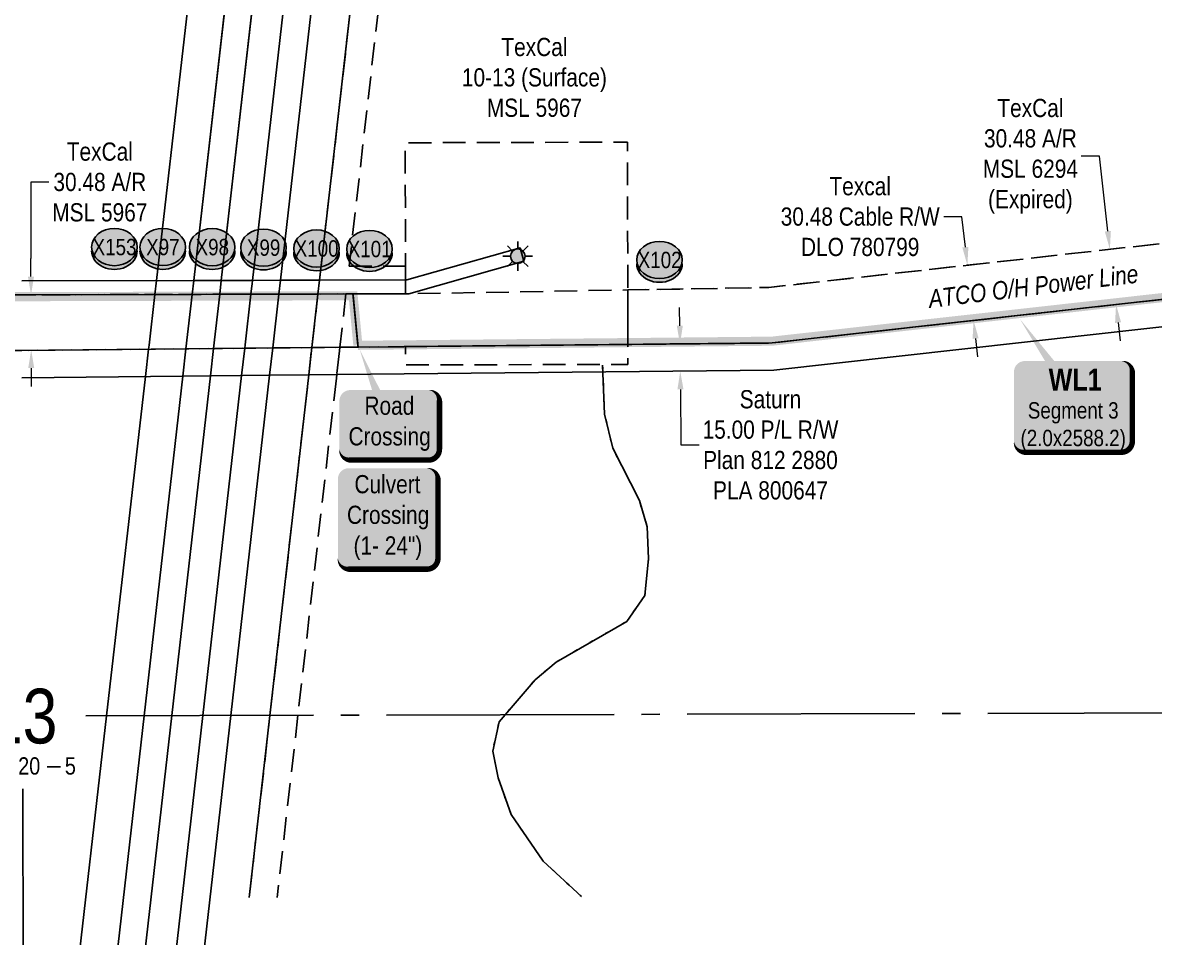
# Model space of a CAD drawing. Extents: x 507881 to 521259, y 6022177 to 6031356.
# Drawn here: x 508845 to 509466, y 6023821 to 6024323 of the extents above; entities that cross this region are included whole.
import ezdxf
from ezdxf.enums import TextEntityAlignment as Align

# ---------------------------------------------------------------- set-up
doc = ezdxf.new("R2010")
doc.units = 0
doc.header["$LTSCALE"] = 5
doc.header["$PDMODE"] = 3
doc.header["$PDSIZE"] = 30
for name, pattern in [('foc-ACCESSROAD', [3.75, 2.5, -1.25]), ('foc-EZE', [3.75, 2.5, -1.25]), ('foc-FLOWLINE', [3.75, 2.5, -1.25]), ('foc-QUARTERLINE', [33, 25, -3, 2, -3]), ('foc-WHEELTRACKS', [2, 0.4, -1.6])]:
    doc.linetypes.add(name, pattern=pattern)
doc.layers.get('Defpoints').update_dxf_attribs({"color": 9})
for name, color, linetype in [('10', 1, 'Continuous'), ('9', 3, 'Continuous'), ('AS-POWER', 104, 'foc-POWER'), ('C-RW', 13, 'Continuous'), ('CG-NOTES', 7, 'Continuous'), ('F-AR', 190, 'foc-ACCESSROAD'), ('F-FLOWLINE', 190, 'foc-FLOWLINE'), ('F-RW', 190, 'Continuous'), ('F-WS', 190, 'foc-ACCESSROAD'), ('F-WS-S', 190, 'Continuous'), ('L-QSEC', 8, 'foc-QUARTERLINE'), ('L-SECLBL', 7, 'Continuous'), ('P-BUFFER OUTLINE 30m', 40, 'foc-EZE'), ('P-CROSSINGS', 250, 'Continuous'), ('T-WATER-P3', 160, 'foc-WHEELTRACKS')]:
    doc.layers.add(name, color=color, linetype=linetype)
for name, color, linetype, lineweight in [('AS-GENERAL', 48, 'Continuous', 18), ('F-AR-T', 190, 'Continuous', 9), ('F-RW-T', 190, 'Continuous', 9), ('F-WS-T', 190, 'Continuous', 9)]:
    doc.layers.add(name, color=color, linetype=linetype, lineweight=lineweight)
doc.layers.add('P-PROPOSED-WL1', color=7, linetype='Continuous', true_color=0xff1414)
doc.styles.add('175L', font='ARIALN.TTF', dxfattribs={"height": 20})
doc.styles.add('80', font='ARIALN.TTF', dxfattribs={"height": 10})
doc.styles.add('80CG', font='ARIALN.TTF', dxfattribs={"height": 10})
doc.styles.add('80L', font='ARIALN.TTF', dxfattribs={"height": 10})
doc.styles.add('BOLD', font='ARIALNB.TTF')
doc.styles.add('Crossing', font='ARIALN.TTF', dxfattribs={"height": 10})
doc.styles.add('foc-LtypeFont', font='ARIALN.TTF', dxfattribs={"height": 7.35})
doc.styles.add('SIMPLEX', font='ARIALN.TTF')
doc.linetypes.add('foc-POWER', pattern='A,6,-1,["P",foc-LtypeFont,S=0.2,R=0,X=-0.625,Y=-0.75],-1.24,4', length=12.24)
doc.linetypes.add('foc-POWER-NOLINE', pattern='A,0,-4,["P",foc-LtypeFont,S=0.2,R=0,X=-0.625,Y=-0.75],-8.24', length=12.24)
doc.linetypes.add('foc-TOPO-flowdirection-NOLINE', pattern='A,0,[">",foc-LtypeFont,S=0.3,R=0,X=0,Y=-0.945],-20,[">",foc-LtypeFont,S=0.3,R=0,X=0,Y=-0.945],0', length=20)
doc.dimstyles.new('Compass 5 000', dxfattribs={"dimscale": 5, "dimtxt": 9, "dimasz": 2, "dimexe": 0.2, "dimexo": 0.0625, "dimgap": 0.5, "dimtad": 0, "dimtih": 1, "dimtoh": 1, "dimzin": 0, "dimdsep": 46, "dimtxsty": '80CG', "dimcen": 0.1, "dimse1": 1, "dimse2": 1, "dimclrd": 256, "dimclrt": 256, "dimaunit": 1, "dimadec": 4, "dimazin": 0, "dimtfac": 0.06, "dimtofl": 0, "dimtmove": 0, "dimatfit": 1, "dimfxl": 0.2, "dimtolj": 1, "dimtzin": 0, "dimlwd": -1, "dimarcsym": 0})

# ---------------------------------------------------------------- blocks, each defined once
blk = doc.blocks.new('L-SECLBL')
at = {"layer": '9', "color": 7}
for p, q in [((-5.08, -27.83), (-12.29, -27.83)), ((20.7, -27.83), (13.5, -27.83))]:
    blk.add_line(p, q, dxfattribs=at)
at = {"layer": '10', "color": 2, "style": 'SIMPLEX'}
blk.add_attdef('SEC', text='', height=30, dxfattribs=at).set_placement((0, 0), align=Align.MIDDLE)
at = {"layer": '10', "color": 5, "style": '80L'}
blk.add_attdef('TWP', text='', height=9.5, dxfattribs=at).set_placement((-14.43, -27.37), align=Align.MIDDLE_RIGHT)
blk.add_attdef('RGE', text='', height=9.5, dxfattribs=at).set_placement((3.62, -27.37), align=Align.MIDDLE_CENTER)
blk.add_attdef('MER', text='', height=9.5, dxfattribs=at).set_placement((23.17, -27.37), align=Align.MIDDLE_LEFT)
blk = doc.blocks.new('*D638')
at = {"layer": 'Defpoints', "color": 0, "transparency": 16777216}
for p in [(509363.47, 6024189.77), (509329.73, 6024186), (509333.12, 6024155.7)]:
    blk.add_point(p, dxfattribs=at)
at = {"layer": 'F-RW-T', "transparency": 16777216}
for p, q in [((509360.48, 6024216.43), (509350.48, 6024216.43)), ((509362.35, 6024199.71), (509360.48, 6024216.43)), ((509367.97, 6024149.54), (509369.08, 6024139.6))]:
    blk.add_line(p, q, dxfattribs=at)
for points in [[(509364.01, 6024199.89), (509360.7, 6024199.52), (509363.47, 6024189.77)], [(509369.62, 6024149.72), (509366.31, 6024149.35), (509366.85, 6024159.47)]]:
    blk.add_solid(points, dxfattribs=at)
at = {"layer": 'F-RW-T', "transparency": 16777216, "insert": (509304.65, 6024216.43), "char_height": 10, "attachment_point": 5, "style": '80CG'}
blk.add_mtext('\\A1;Texcal\\P30.48 Cable R/W\\PDLO 780799', dxfattribs=at)
blk = doc.blocks.new('*D643')
at = {"layer": 'Defpoints', "color": 0, "transparency": 16777216}
for p in [(508849.71, 6024173.53), (508883.56, 6024173.63), (508883.64, 6024143.39)]:
    blk.add_point(p, dxfattribs=at)
at = {"layer": 'F-AR-T', "transparency": 16777216}
for p, q in [((508859.54, 6024235.42), (508849.54, 6024235.42)), ((508849.54, 6024235.42), (508849.66, 6024193.53)), ((508849.69, 6024183.53), (508849.66, 6024193.53)), ((508849.83, 6024133.3), (508849.85, 6024123.3))]:
    blk.add_line(p, q, dxfattribs=at)
for points in [[(508851.35, 6024183.54), (508848.02, 6024183.53), (508849.71, 6024173.53)], [(508851.49, 6024133.3), (508848.16, 6024133.3), (508849.8, 6024143.3)]]:
    blk.add_solid(points, dxfattribs=at)
at = {"layer": 'F-AR-T', "transparency": 16777216, "insert": (508887.46, 6024235.42), "char_height": 10, "attachment_point": 5, "style": '80CG'}
blk.add_mtext('\\A1;TexCal\\P30.48 A/R\\PMSL 5967', dxfattribs=at)
blk = doc.blocks.new('*D644')
at = {"layer": 'Defpoints', "color": 0, "transparency": 16777216}
for p in [(509441.64, 6024198.51), (509413.95, 6024195.42), (509417.34, 6024165.12)]:
    blk.add_point(p, dxfattribs=at)
at = {"layer": 'F-AR-T', "transparency": 16777216}
for p, q in [((509435.93, 6024249.58), (509425.93, 6024249.58)), ((509440.53, 6024208.45), (509435.93, 6024249.58)), ((509446.14, 6024158.28), (509447.25, 6024148.34))]:
    blk.add_line(p, q, dxfattribs=at)
for points in [[(509442.19, 6024208.64), (509438.87, 6024208.27), (509441.64, 6024198.51)], [(509447.8, 6024158.46), (509444.49, 6024158.09), (509445.03, 6024168.22)]]:
    blk.add_solid(points, dxfattribs=at)
at = {"layer": 'F-AR-T', "transparency": 16777216, "insert": (509398.03, 6024249.58), "char_height": 10, "attachment_point": 5, "style": '80CG'}
blk.add_mtext('\\A1;TexCal\\P30.48 A/R\\PMSL 6294\\P(Expired)', dxfattribs=at)
blk = doc.blocks.new('*D651')
at = {"layer": 'Defpoints', "color": 0, "transparency": 16777216}
for p in [(509223.57, 6024146.78), (509205.93, 6024131.62), (509223.72, 6024131.79)]:
    blk.add_point(p, dxfattribs=at)
at = {"layer": 'F-RW-T', "transparency": 16777216}
for p, q in [((509205.68, 6024156.6), (509205.58, 6024166.6)), ((509206.03, 6024121.62), (509206.33, 6024091.18)), ((509206.33, 6024091.18), (509216.33, 6024091.18))]:
    blk.add_line(p, q, dxfattribs=at)
for points in [[(509207.35, 6024156.62), (509204.02, 6024156.59), (509205.78, 6024146.6)], [(509207.7, 6024121.63), (509204.36, 6024121.6), (509205.93, 6024131.62)]]:
    blk.add_solid(points, dxfattribs=at)
at = {"layer": 'F-RW-T', "transparency": 16777216, "insert": (509255.42, 6024091.18), "char_height": 10, "attachment_point": 5, "style": '80CG'}
blk.add_mtext('\\A1;Saturn\\P15.00 P/L R/W\\PPlan 812 2880\\PPLA 800647', dxfattribs=at)
blk = doc.blocks.new('GAS')
h = blk.add_hatch(color=255)
h.dxf.hatch_style = 1
edge = h.paths.add_edge_path()
edge.add_arc((0, 0), 0.9, 0, 360)
for p, q in [((0, 0.81), (0, 1.62)), ((-0.81, 0), (-1.62, 0)), ((-0.57, 0.57), (-1.14, 1.14)), ((0.57, 0.57), (1.14, 1.14)), ((1.62, 0), (0.81, 0)), ((-0.57, -0.57), (-1.14, -1.14)), ((0, -0.81), (0, -1.62)), ((1.14, -1.14), (0.57, -0.57))]:
    blk.add_line(p, q)
blk.add_circle((0, 0), 0.8)
blk = doc.blocks.new('*U1461')
h = blk.add_hatch(color=59)
edge = h.paths.add_edge_path()
edge.add_line((-21.5, -20), (21.5, -20))
edge.add_arc((21.5, -14), 6, 270, 360)
edge.add_line((27.5, -14), (27.5, 12.5))
edge.add_arc((21.5, 12.5), 6, 0, 90)
edge.add_line((21.5, 18.5), (-21.5, 18.5))
edge.add_arc((-21.5, 12.5), 6, 90, 180)
edge.add_line((-27.5, 12.5), (-27.5, -14))
edge.add_arc((-21.5, -14), 6, 180, 270)
at = {"color": 1, "flags": 128}
blk.add_lwpolyline([(-16.38, 40.93, 0, 7.5, 0), (0, 0, 0, 0, 0)], format="xyseb", dxfattribs=at)
blk.add_lwpolyline([(-21.5, -20, 3, 3, 0), (21.5, -20, 3, 3, 0.414214), (27.5, -14, 3, 3, 0), (27.5, 12.5, 3, 0, 0.414214), (21.5, 18.5, 0, 0, 0), (-21.5, 18.5, 0, 0, 0.414214), (-27.5, 12.5, 0, 0, 0), (-27.5, -14, 0, 3, 0.414214)], format="xyseb", close=True, dxfattribs=at)
at = {"color": 1, "style": '80'}
blk.add_attdef('ENTER_TEXT_001', (-37.38, -4.99), '', height=10, dxfattribs=at)
blk = doc.blocks.new('*U1436')
h = blk.add_hatch(color=254)
edge = h.paths.add_edge_path()
edge.add_line((-21.5, -28.5), (21.5, -28.5))
edge.add_arc((21.5, -22.5), 6, 270, 360)
edge.add_line((27.5, -22.5), (27.5, 21))
edge.add_arc((21.5, 21), 6, 0, 90)
edge.add_line((21.5, 27), (-21.5, 27))
edge.add_arc((-21.5, 21), 6, 90, 180)
edge.add_line((-27.5, 21), (-27.5, -22.5))
edge.add_arc((-21.5, -22.5), 6, 180, 270)
at = {"color": 160, "flags": 128}
blk.add_lwpolyline([(-21.5, -28.5, 3, 3, 0), (21.5, -28.5, 3, 3, 0.414214), (27.5, -22.5, 3, 3, 0), (27.5, 21, 3, 0, 0.414214), (21.5, 27, 0, 0, 0), (-21.5, 27, 0, 0, 0.414214), (-27.5, 21, 0, 0, 0), (-27.5, -22.5, 0, 3, 0.414214)], format="xyseb", close=True, dxfattribs=at)
at = {"color": 160, "style": '80'}
blk.add_attdef('ENTER_TEXT_001', (-26.85, -4.92), '', height=10, dxfattribs=at)
blk = doc.blocks.new('xing2')
h = blk.add_hatch(color=50)
h.dxf.hatch_style = 1
edge = h.paths.add_edge_path()
edge.add_ellipse((0, 0), major_axis=(-12.5, 0), ratio=0.816297, start_angle=0, end_angle=360)
h = blk.add_hatch(color=250)
h.dxf.hatch_style = 1
edge = h.paths.add_edge_path()
edge.add_ellipse((0, -2.05), major_axis=(-12.5, 0), ratio=0.816297, start_angle=0, end_angle=180)
edge.add_line((12.5, -2.05), (12.5, 0))
edge.add_ellipse((0, 0), major_axis=(-12.5, 0), ratio=0.816297, start_angle=0, end_angle=180, ccw=False)
edge.add_line((-12.5, 0), (-12.5, -2.05))
at = {"color": 250}
blk.add_ellipse((0, 0), major_axis=(-12.5, 0), ratio=0.816297, dxfattribs=at)
blk.add_ellipse((0, -2.05), major_axis=(-12.5, 0), ratio=0.816297, start_param=0, end_param=3.141593, dxfattribs=at)
at = {"color": 250, "style": 'Crossing'}
blk.add_attdef('CROSSING', text='', height=9, dxfattribs=at).set_placement((0.09, 0.02), align=Align.MIDDLE_CENTER)
at = {"color": 250, "style": 'Crossing', "flags": 1}
for tag, p in [('OWNER', (0.09, -12.49)), ('DESCRIPTION', (0.09, -25.77)), ('LOCATION', (0.09, -39.3)), ('DWG_REF', (0.09, -52.84))]:
    blk.add_attdef(tag, text='', height=9, dxfattribs=at).set_placement(p, align=Align.MIDDLE_CENTER)
blk = doc.blocks.new('*U1605')
h = blk.add_hatch(color=254)
edge = h.paths.add_edge_path()
edge.add_line((-26.5, -31.63), (26.5, -31.63))
edge.add_arc((26.5, -25.63), 6, 270, 360)
edge.add_line((32.5, -25.63), (32.5, 12.5))
edge.add_arc((26.5, 12.5), 6, 0, 90)
edge.add_line((26.5, 18.5), (-26.5, 18.5))
edge.add_arc((-26.5, 12.5), 6, 90, 180)
edge.add_line((-32.5, 12.5), (-32.5, -25.63))
edge.add_arc((-26.5, -25.63), 6, 180, 270)
at = {"color": 1, "true_color": 0xff1414, "flags": 128}
blk.add_lwpolyline([(-29.27, 41.6, 0, 7.5, 0), (0, 0, 0, 0, 0)], format="xyseb", dxfattribs=at)
blk.add_lwpolyline([(-26.5, -31.63, 3, 3, 0), (26.5, -31.63, 3, 3, 0.414214), (32.5, -25.63, 3, 3, 0), (32.5, 12.5, 3, 0, 0.414214), (26.5, 18.5, 0, 0, 0), (-26.5, 18.5, 0, 0, 0.414214), (-32.5, 12.5, 0, 0, 0), (-32.5, -25.63, 0, 3, 0.414214)], format="xyseb", close=True, dxfattribs=at)
at = {"color": 1, "true_color": 0xff1414}
for tag, p, height, style in [('TEMP_AREA_W1_001', (-9.21, 2.24), 12, 'BOLD'), ('ENTER_TEXT_001', (-30.65, -13.08), 9, '80')]:
    blk.add_attdef(tag, p, '', height=height, dxfattribs=dict(at, style=style))

msp = doc.modelspace()

# ---------------------------------------------------------------- linework, layer by layer
at = {"layer": 'AS-GENERAL', "const_width": 0.999, "flags": 128}
msp.add_lwpolyline([(509026.339, 6024174.113), (509029.14, 6024144.931)], dxfattribs=at)
at = {"layer": 'AS-POWER', "linetype": 'foc-POWER-NOLINE', "flags": 128}
msp.add_lwpolyline([(508327.399, 6024141.431), (508384.161, 6024141.764), (508648.994, 6024142.494), (508844.709, 6024143.002), (509028.145, 6024144.835), (509256.304, 6024147.109), (509907.517, 6024219.816), (509919.997, 6024221.206), (509961.766, 6024210.917), (509991.73, 6024188.567), (510002.716, 6024180.37), (510052.236, 6024143.43), (510056.216, 6024140.407), (510068.153, 6024131.338), (510080.283, 6024122.125), (510084.071, 6024119.247), (510125.674, 6024087.695), (510191.804, 6024037.541), (510203.435, 6024028.762), (510210.2, 6024023.654), (510210.613, 6024023.343), (510211.411, 6024022.74), (510214.932, 6024020.083), (510215.502, 6024019.651), (510296.096, 6023958.814), (510298.091, 6023957.307), (510312.188, 6023946.666), (510314.054, 6023945.258), (510415.8, 6023868.457), (510450.414, 6023822.362), (510455.051, 6023816.189), (510457.074, 6023813.494), (510459.126, 6023810.762), (510464.115, 6023804.118), (510465.786, 6023801.893), (510469.381, 6023797.106), (510481.306, 6023781.226), (510486.885, 6023777.014), (510574.205, 6023711.101), (510591.554, 6023698.005), (510729.603, 6023593.801)], dxfattribs=at)
at = {"layer": 'C-RW'}
for points in [[(508855.596, 6023631.489), (508891.186, 6023942.513), (508912.49, 6024128.693), (508914.207, 6024143.701), (508914.454, 6024145.853), (508917.644, 6024173.727), (508918.515, 6024181.338), (508948.856, 6024446.5), (508983.191, 6024746.938), (508999.758, 6024891.915), (508990.52, 6024944.658)], [(509010.708, 6024945.266), (509020.013, 6024892.487), (509003.439, 6024746.992), (508968.943, 6024444.159), (508939.207, 6024183.137), (508939.009, 6024181.394), (508938.142, 6024173.785), (508934.738, 6024143.907), (508933.029, 6024128.899), (508911.803, 6023942.567), (508876.055, 6023628.752)]]:
    msp.add_lwpolyline(points, dxfattribs=at)
at = {"layer": 'F-AR', "flags": 128}
msp.add_lwpolyline([(508295.182, 6023016.666), (508296.274, 6023116.6), (508296.603, 6023146.759), (508298.427, 6023314.11), (508298.429, 6023317.49), (508298.423, 6023344.599), (508298.421, 6023347.991), (508298.39, 6023364.807), (508298.371, 6023374.8), (508297.987, 6023576.42), (508297.959, 6023591.42), (508297.443, 6023862.306), (508297.415, 6023877.296), (508297.336, 6023918.533), (508297.32, 6023926.968), (508297.307, 6023933.753), (508297.301, 6023936.993), (508297.294, 6023940.889), (508297.272, 6023952.356), (508297.253, 6023962.407), (508297.234, 6023972.46), (508297.175, 6024003.319), (508297.146, 6024018.324), (508297.021, 6024084.272), (508296.817, 6024191.246), (508296.788, 6024206.236), (508296.76, 6024221.228), (508296.717, 6024244.016), (508296.698, 6024254.079), (508296.056, 6024590.758), (508296.044, 6024597.02), (508296.038, 6024600.203), (508296.018, 6024610.71), (508296.013, 6024612.923), (508296.004, 6024618.048), (508295.964, 6024638.288), (508299.008, 6024637.985), (508316.094, 6024636.155), (508323.404, 6024635.378), (508326.457, 6024635.065), (508326.521, 6024601.606), (508326.541, 6024591.099), (508327.184, 6024254.051), (508327.203, 6024243.989), (508327.246, 6024221.433), (508327.274, 6024206.44), (508327.303, 6024191.377), (508327.341, 6024171.918), (508330.39, 6024171.936), (508334.244, 6024171.958), (508357.093, 6024172.093), (508364.1, 6024172.154), (508374.014, 6024172.199), (508384.029, 6024172.253), (508399.06, 6024172.294), (508648.911, 6024172.977), (508664.516, 6024173.021), (508844.65, 6024173.52), (508938.141, 6024173.778), (508953.249, 6024173.861), (508970.333, 6024173.875), (508985.675, 6024173.908), (509007.147, 6024173.968), (509022.493, 6024174.01), (509055.186, 6024174.099), (509056.913, 6024174.104), (509177.129, 6024176.217), (509254.452, 6024177.578), (509603.58, 6024216.626), (509610.22, 6024217.37), (509614.08, 6024217.801), (509625.221, 6024219.047), (509643.116, 6024221.05), (509646.479, 6024221.425), (509661.634, 6024223.112), (509676.63, 6024224.782), (509907.447, 6024250.484), (509907.513, 6024221.371), (509907.517, 6024219.816), (509841.452, 6024212.459), (509774.126, 6024204.962), (509676.695, 6024194.078), (509661.698, 6024192.426), (509646.544, 6024190.756), (509624.1, 6024188.245), (509614.136, 6024187.13), (509613.286, 6024187.035), (509609.096, 6024186.566), (509603.636, 6024185.956), (509602.781, 6024185.86), (509256.304, 6024147.109), (509206.216, 6024146.609), (509200.209, 6024146.553), (509177.188, 6024146.323), (509055.243, 6024145.105), (509054.204, 6024145.094), (509019.159, 6024144.746), (509003.8, 6024144.593), (508982.312, 6024144.379), (508966.966, 6024144.229), (508949.845, 6024144.056), (508934.738, 6024143.907), (508844.709, 6024143.002), (508671.405, 6024142.553), (508664.602, 6024142.536), (508655.798, 6024142.512), (508648.994, 6024142.494), (508397.279, 6024141.799), (508384.161, 6024141.764), (508382.248, 6024141.755), (508372.233, 6024141.695), (508357.067, 6024141.605), (508334.217, 6024141.468), (508330.448, 6024141.445), (508327.399, 6024141.431), (508327.634, 6024018.298), (508327.663, 6024003.294), (508327.721, 6023972.432), (508327.74, 6023962.379), (508327.759, 6023952.327), (508327.781, 6023940.971), (508327.784, 6023939.161), (508327.813, 6023923.941), (508327.902, 6023877.264), (508327.931, 6023862.273), (508328.859, 6023374.837), (508328.87, 6023369.036), (508328.878, 6023364.843), (508328.91, 6023348.049), (508328.928, 6023338.549), (508328.917, 6023313.947), (508327.093, 6023146.841), (508326.763, 6023116.682), (508325.672, 6023016.749)], dxfattribs=at)
at = {"layer": 'F-FLOWLINE'}
for points in [[(508969.418, 6023842.782), (508980.806, 6023942.75), (509002.09, 6024129.585), (509003.8, 6024144.593), (509007.147, 6024173.968), (509008.014, 6024181.584), (509061.057, 6024647.213), (509072.444, 6024747.177), (509092.367, 6024922.078), (509094.338, 6024939.378)], [(509108.239, 6024937.66), (509107.301, 6024929.423), (509106.246, 6024920.153), (509105.367, 6024912.439), (509086.524, 6024747.018), (509076.404, 6024647.255), (509024.23, 6024189.257), (509055.157, 6024189.343), (509055.172, 6024181.713), (509055.186, 6024174.099), (509022.493, 6024174.01), (509019.159, 6024144.746), (509018.946, 6024142.868), (509017.449, 6024129.738), (509017.235, 6024127.86), (508996.153, 6023942.791), (508984.765, 6023842.824)]]:
    msp.add_lwpolyline(points, dxfattribs=at)
at = {"layer": 'F-RW'}
for points in [[(508876.055, 6023628.752), (508911.803, 6023942.567), (508933.029, 6024128.899), (508934.738, 6024143.907), (508938.142, 6024173.787), (508939.008, 6024181.394), (508939.207, 6024183.137), (509003.44, 6024746.992), (509020.013, 6024892.487), (509010.708, 6024945.266)], [(508890.881, 6023626.456), (508926.897, 6023942.608), (508948.135, 6024129.047), (508949.845, 6024144.057), (508953.252, 6024173.872), (508954.102, 6024181.436), (509018.533, 6024747.032), (509035.154, 6024892.945), (509025.847, 6024945.727)], [(509025.847, 6024945.727), (509035.154, 6024892.945), (509018.533, 6024747.032), (508954.102, 6024181.436), (508953.252, 6024173.872), (508949.845, 6024144.057), (508948.135, 6024129.047), (508926.897, 6023942.608), (508890.881, 6023626.456)], [(509043.006, 6024946.25), (509052.315, 6024893.47), (509035.64, 6024747.078), (508971.208, 6024181.483), (508970.989, 6024179.61), (508970.846, 6024178.356), (508970.535, 6024175.632), (508970.332, 6024173.877), (508967.172, 6024146.103), (508966.967, 6024144.23), (508965.253, 6024129.232), (508943.996, 6023942.652), (508907.686, 6023623.856)], [(508849.225, 6023018.169), (508849.197, 6023118.115), (508849.188, 6023148.273), (508849.139, 6023324.773), (508850.541, 6023331.932), (508851.138, 6023334.982), (508851.735, 6023338.032), (508852.435, 6023341.612), (508857.108, 6023365.477), (508859.064, 6023375.472), (508860.562, 6023383.113), (508907.686, 6023623.856), (508943.996, 6023942.652), (508965.253, 6024129.232), (508966.967, 6024144.23), (508967.172, 6024146.103), (508970.332, 6024173.877), (508970.535, 6024175.632), (508970.846, 6024178.356), (508970.989, 6024179.61), (508971.208, 6024181.483), (509035.64, 6024747.078), (509052.315, 6024893.47), (509057.263, 6024937.008)], [(509072.409, 6024935.283), (509050.974, 6024747.119), (508986.543, 6024181.525), (508985.675, 6024173.908), (508982.312, 6024144.379), (508980.602, 6024129.371), (508959.338, 6023942.693), (508922.751, 6023621.531), (508874.598, 6023375.491), (508872.641, 6023365.495), (508867.27, 6023338.051), (508866.673, 6023335.001), (508866.076, 6023331.951), (508864.383, 6023323.298), (508864.393, 6023288.709), (508864.432, 6023148.314), (508864.44, 6023118.154), (508864.468, 6023018.211)], [(508864.468, 6023018.211), (508864.44, 6023118.154), (508864.432, 6023148.314), (508864.393, 6023288.709), (508864.383, 6023323.298), (508866.076, 6023331.951), (508866.673, 6023335.001), (508867.27, 6023338.051), (508872.641, 6023365.495), (508874.598, 6023375.491), (508922.751, 6023621.531), (508959.338, 6023942.693), (508980.602, 6024129.371), (508982.312, 6024144.379), (508985.675, 6024173.908), (508986.543, 6024181.525), (509050.974, 6024747.119), (509072.409, 6024935.283)], [(509094.338, 6024939.378), (509092.367, 6024922.078), (509072.444, 6024747.177), (509008.014, 6024181.584), (509007.147, 6024173.968), (509003.8, 6024144.593), (509002.09, 6024129.585), (508980.806, 6023942.75), (508969.418, 6023842.782)], [(509007.146, 6024647.067), (508954.102, 6024181.436), (508953.252, 6024173.872), (508949.845, 6024144.057), (508948.135, 6024129.047), (508926.897, 6023942.608), (508890.881, 6023626.456)], [(508969.418, 6023842.782), (508980.806, 6023942.75), (509002.09, 6024129.585), (509003.8, 6024144.593), (509007.147, 6024173.968), (509008.014, 6024181.584), (509061.057, 6024647.213)], [(508844.635, 6024181.134), (508939.008, 6024181.394), (508954.102, 6024181.436), (508971.208, 6024181.483), (508986.543, 6024181.525), (509008.014, 6024181.584), (509055.172, 6024181.713), (509055.846, 6024181.714), (509118.074, 6024199.279), (509120.143, 6024191.951), (509120.143, 6024191.951), (509056.913, 6024174.104), (509055.186, 6024174.099), (509022.493, 6024174.01), (509007.147, 6024173.968), (508985.675, 6024173.908), (508970.332, 6024173.877), (508953.252, 6024173.872), (508938.142, 6024173.787), (508844.65, 6024173.52)], [(508844.709, 6024143.002), (508934.738, 6024143.907), (508949.845, 6024144.057), (508966.967, 6024144.23), (508982.312, 6024144.379), (509003.8, 6024144.593), (509019.159, 6024144.746), (509054.204, 6024145.095), (509055.243, 6024145.105), (509177.187, 6024146.331), (509200.209, 6024146.566), (509206.216, 6024146.609), (509256.304, 6024147.109), (509602.781, 6024185.86)], [(509602.753, 6024170.731), (509257.214, 6024132.127), (509017.449, 6024129.738), (509002.09, 6024129.585), (508980.602, 6024129.371), (508965.253, 6024129.232), (508948.135, 6024129.047), (508933.029, 6024128.899), (508844.738, 6024128.012)]]:
    msp.add_lwpolyline(points, dxfattribs=at)
at = {"layer": 'F-WS', "flags": 128}
for points in [[(510029.461, 6024228.044), (510029.487, 6024209.668), (510029.505, 6024202.064), (510029.515, 6024197.866), (510029.536, 6024188.686), (510007.843, 6024188.617), (509998.044, 6024188.587), (509991.73, 6024188.567), (509907.59, 6024188.3), (509907.571, 6024196.371), (509907.527, 6024215.366), (509907.517, 6024219.816), (509841.452, 6024212.459), (509774.126, 6024204.962), (509676.695, 6024194.078), (509646.544, 6024190.756), (509624.1, 6024188.245), (509614.136, 6024187.13), (509613.286, 6024187.036), (509609.096, 6024186.566), (509603.636, 6024185.956), (509602.781, 6024185.86), (509256.304, 6024147.109), (509206.216, 6024146.609), (509200.209, 6024146.566), (509177.187, 6024146.331), (509177.176, 6024152.484), (509177.129, 6024176.218), (509254.452, 6024177.578), (509603.58, 6024216.626), (509610.22, 6024217.369), (509614.08, 6024217.801), (509625.221, 6024219.047), (509643.116, 6024221.05), (509646.479, 6024221.425), (509676.63, 6024224.782), (509907.447, 6024250.484), (509907.432, 6024256.977), (509907.396, 6024273.065), (509907.311, 6024310.247), (510014.173, 6024310.586), (510029.257, 6024310.634), (510029.331, 6024278.138), (510029.372, 6024259.981), (510029.428, 6024235.53), (510029.461, 6024228.044)], [(509177.129, 6024176.218), (509177.176, 6024152.484), (509177.187, 6024146.331), (509177.209, 6024135.391), (509055.262, 6024135.059), (509055.25, 6024141.226), (509055.243, 6024145.105), (509054.204, 6024145.095), (509019.159, 6024144.746), (509003.8, 6024144.593), (508982.312, 6024144.379), (508966.967, 6024144.23), (508949.845, 6024144.057), (508934.738, 6024143.907), (508844.709, 6024143.002), (508671.405, 6024142.553), (508664.602, 6024142.535), (508655.798, 6024142.512), (508648.994, 6024142.494), (508397.279, 6024141.798), (508384.161, 6024141.762), (508382.248, 6024141.755), (508372.233, 6024141.696), (508357.067, 6024141.607), (508334.217, 6024141.472), (508330.448, 6024141.447), (508327.399, 6024141.431), (508327.341, 6024171.918), (508330.39, 6024171.936), (508334.244, 6024171.958), (508357.093, 6024172.093), (508364.1, 6024172.17), (508374.014, 6024172.21), (508384.029, 6024172.253), (508399.06, 6024172.294), (508648.911, 6024172.977), (508664.518, 6024173.02), (508844.65, 6024173.52), (508938.142, 6024173.787), (508953.252, 6024173.872), (508970.332, 6024173.877), (508985.675, 6024173.908), (509007.147, 6024173.968), (509022.493, 6024174.01), (509055.186, 6024174.099), (509055.172, 6024181.713), (509055.157, 6024189.343), (509055.026, 6024257.006), (509176.973, 6024257.337), (509177.129, 6024176.218)]]:
    msp.add_lwpolyline(points, close=True, dxfattribs=at)
at = {"layer": 'L-QSEC', "flags": 128}
for points in [[(508879.704, 6023942.485), (509647.063, 6023944.569)], [(508845.175, 6023902.399), (508846.637, 6023148.267)]]:
    msp.add_lwpolyline(points, dxfattribs=at)
at = {"layer": 'P-BUFFER OUTLINE 30m', "linetype": 'Continuous', "const_width": 4.997, "flags": 128}
msp.add_lwpolyline([(509029.052, 6024145.844), (509256.243, 6024148.107), (509907.406, 6024220.81), (509920.063, 6024222.219), (509962.202, 6024211.839), (509992.328, 6024189.368), (510014.698, 6024172.679), (510008.625, 6024139.732), (510066.101, 6024096.437), (510095.633, 6024111.732), (510416.515, 6023869.169), (510482.02, 6023781.939), (510486.543, 6023778.524), (510064.289, 6022965.316), (510068.84, 6022955.649)], dxfattribs=at)
at = {"layer": 'P-PROPOSED-WL1', "const_width": 4.997, "flags": 128}
msp.add_lwpolyline([(509029.052, 6024145.844), (509026.444, 6024173.021), (508844.653, 6024172.52), (508326.343, 6024170.915), (508326.304, 6024191.375), (508326.275, 6024206.438), (508326.247, 6024221.431), (508326.204, 6024243.987), (508326.185, 6024254.049), (508325.542, 6024591.097), (508325.522, 6024601.604), (508325.458, 6024635.054), (508325.153, 6024650.394), (508324.292, 6024693.646), (508326.139, 6024745.184), (508326.495, 6024755.111), (508329.248, 6024785.762), (508333.097, 6024816.286), (508338.037, 6024846.654), (508344.061, 6024876.824), (508351.162, 6024906.759), (508357.86, 6024931.075), (508359.332, 6024936.42)], dxfattribs=at)
at = {"layer": 'T-WATER-P3', "flags": 128}
msp.add_lwpolyline([(509163.351, 6024135.016), (509164.363, 6024108.09), (509168.932, 6024089.314), (509183.505, 6024060.674), (509187.725, 6024046.259), (509188.574, 6024028.873), (509186.537, 6024008.553), (509176.528, 6023994.341), (509137.824, 6023972.041), (509126.252, 6023962.258), (509106.488, 6023939.223), (509103.024, 6023923.061), (509106.071, 6023908.419), (509113.088, 6023888.376), (509130.734, 6023862.719), (509151.649, 6023843.277)], dxfattribs=at)
at = {"layer": 'T-WATER-P3', "linetype": 'foc-TOPO-flowdirection-NOLINE', "flags": 128}
msp.add_lwpolyline([(509163.351, 6024135.016), (509164.363, 6024108.09), (509168.932, 6024089.314), (509183.505, 6024060.674), (509187.725, 6024046.259), (509188.574, 6024028.873), (509186.537, 6024008.553), (509176.528, 6023994.341), (509137.824, 6023972.041), (509126.252, 6023962.258), (509106.488, 6023939.223), (509103.024, 6023923.061), (509106.071, 6023908.419), (509113.088, 6023888.376), (509130.734, 6023862.719), (509151.649, 6023843.277)], dxfattribs=at)

# ---------------------------------------------------------------- block references
at = {"layer": 'F-WS-S', "xscale": 5, "yscale": 5, "zscale": 5}
msp.add_blockref('GAS', (509116.759, 6024194.723), dxfattribs=at)
at = {"layer": 'L-SECLBL'}
msp.add_blockref('L-SECLBL', (508845.098, 6023942.377), dxfattribs=at).add_auto_attribs({'SEC': '13', 'TWP': '62', 'RGE': '20', 'MER': '5'})
at = {"layer": 'P-CROSSINGS', "color": 3}
msp.add_blockref('xing2', (508895.445, 6024199.749), dxfattribs=at).add_auto_attribs({'CROSSING': 'X153'})
at = {"layer": 'P-CROSSINGS', "color": 2, "xscale": 0.999461, "yscale": 0.999461, "zscale": 0.999461}
for p, values in [((508921.983, 6024199.749), {'CROSSING': 'X97'}), ((508949.092, 6024199.703), {'CROSSING': 'X98'}), ((508977.241, 6024199.447), {'CROSSING': 'X99'}), ((509006.335, 6024198.964), {'CROSSING': 'X100'}), ((509035.419, 6024198.67), {'CROSSING': 'X101'}), ((509194.54, 6024192.659), {'CROSSING': 'X102'})]:
    msp.add_blockref('xing2', p, dxfattribs=at).add_auto_attribs(values)
at = {"layer": 'P-PROPOSED-WL1'}
ref = msp.add_blockref('*U1461', (509046.345, 6024102.832), dxfattribs=dict(at, xscale=0.998412610604916, yscale=0.998412610604916, zscale=0.998412610604916))
ref.add_attrib('ENTER_TEXT_001', 'Road', (509032.656, 6024107.716), dxfattribs={"layer": '0', "color": 1, "height": 9.9841, "style": '80'})
ref.add_attrib('ENTER_TEXT_002', 'Crossing', (509023.905, 6024090.899), dxfattribs={"layer": '0', "color": 1, "height": 9.9841, "style": '80'})
ref = msp.add_blockref('*U1436', (509045.519, 6024051.444), dxfattribs=dict(at, xscale=0.998412610604916, yscale=0.998412610604916, zscale=0.998412610604916))
ref.add_attrib('ENTER_TEXT_001', 'Culvert', (509027.168, 6024064.645), dxfattribs={"layer": '0', "color": 160, "height": 9.9841, "style": '80'})
ref.add_attrib('ENTER_TEXT_002', 'Crossing', (509023.079, 6024047.828), dxfattribs={"layer": '0', "color": 160, "height": 9.9841, "style": '80'})
ref.add_attrib('ENTER_TEXT_003', '(1- 24")', (509026.651, 6024031.017), dxfattribs={"layer": '0', "color": 160, "height": 9.9841, "style": '80'})

# ---------------------------------------------------------------- texts
at = {"layer": 'F-WS-T', "insert": (509125.902, 6024314.561), "char_height": 10, "attachment_point": 2, "style": '80L'}
msp.add_mtext_dynamic_manual_height_columns('TexCal\\P10-13 (Surface)\\PMSL 5967', width=78.95237, gutter_width=49.973, heights=[0], dxfattribs=at)

# ---------------------------------------------------------------- dimensions: what is measured, and where the dimension line sits
at = {"layer": 'F-AR-T'}
dim = msp.add_linear_dim(base=(508849.715, 6024173.534), p1=(508883.639, 6024143.394), p2=(508883.556, 6024173.627), angle=90.158317, text='TexCal\\P30.48 A/R\\PMSL 5967', dimstyle='Compass 5 000', override={"dimtmove": 1}, dxfattribs=at)
dim.commit()
dim.dimension.update_dxf_attribs({"geometry": '*D643', "text_midpoint": (508869.343, 6024235.418), "dimtype": 161})
at = {"layer": 'F-RW-T'}
dim = msp.add_linear_dim(base=(509205.932, 6024131.616), p1=(509223.573, 6024146.782), p2=(509223.722, 6024131.794), angle=270.570905, text='Saturn\\P15.00 P/L R/W\\PPlan 812 2880\\PPLA 800647', dimstyle='Compass 5 000', dxfattribs=at)
dim.commit()
dim.dimension.update_dxf_attribs({"geometry": '*D651', "text_midpoint": (509255.421, 6024091.177), "dimtype": 161})

# ---------------------------------------------------------------- next in the draw order: texts
at = {"layer": 'AS-POWER', "insert": (509341.59, 6024176.222), "char_height": 9.99091, "attachment_point": 1, "rotation": 6.945937, "style": '175L', "bg_fill": 3, "box_fill_scale": 1.15, "bg_fill_color": 256, "bg_fill_transparency": 0}
msp.add_mtext_dynamic_manual_height_columns('{\\fArial Narrow|b0|i1|c0|p34;ATCO O/H Power Line}', width=121.55832, gutter_width=99.946, heights=[0], dxfattribs=at)

# ---------------------------------------------------------------- next in the draw order: block references
at = {"layer": 'CG-NOTES'}
ref = msp.add_blockref('*U1605', (509421.478, 6024118.736), dxfattribs=dict(at, xscale=0.9989382818969987, yscale=0.9989382818969987, zscale=0.9989382818969987))
ref.add_attrib('TEMP_AREA_W1_001', 'WL1', (509408.081, 6024120.978), dxfattribs={"layer": '0', "color": 1, "true_color": 0xff1414, "height": 11.9873, "style": 'BOLD'})
ref.add_attrib('ENTER_TEXT_001', 'Segment 3', (509396.626, 6024105.635), dxfattribs={"layer": '0', "color": 1, "true_color": 0xff1414, "height": 8.9904, "style": '80'})
ref.add_attrib('ENTER_TEXT_002', '(2.0x2588.2)', (509392.609, 6024090.498), dxfattribs={"layer": '0', "color": 1, "true_color": 0xff1414, "height": 8.99044, "style": '80'})

# ---------------------------------------------------------------- next in the draw order: dimensions: what is measured, and where the dimension line sits
at = {"layer": 'F-AR-T'}
dim = msp.add_linear_dim(base=(509441.641, 6024198.514), p1=(509417.335, 6024165.119), p2=(509413.947, 6024195.417), angle=96.38178, text='TexCal\\P30.48 A/R\\PMSL 6294\\P(Expired)', dimstyle='Compass 5 000', dxfattribs=at)
dim.commit()
dim.dimension.update_dxf_attribs({"geometry": '*D644', "text_midpoint": (509398.027, 6024249.582), "dimtype": 161})
at = {"layer": 'F-RW-T'}
dim = msp.add_linear_dim(base=(509363.466, 6024189.771), p1=(509333.119, 6024155.7), p2=(509329.73, 6024185.997), angle=96.38178, text='Texcal\\P30.48 Cable R/W\\PDLO 780799', dimstyle='Compass 5 000', dxfattribs=at)
dim.commit()
dim.dimension.update_dxf_attribs({"geometry": '*D638', "text_midpoint": (509304.649, 6024216.427), "dimtype": 161})

doc.saveas('drawing.dxf')
